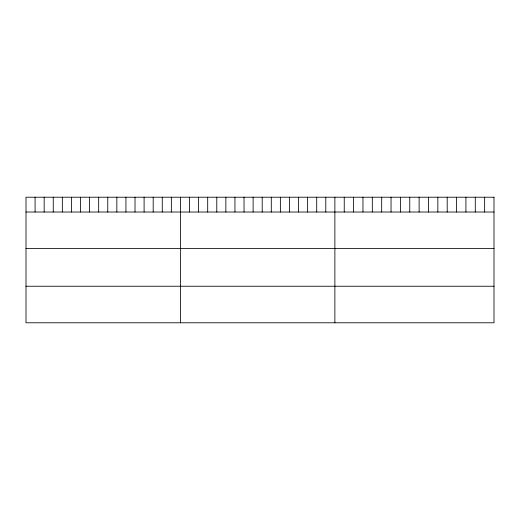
<?xml version="1.0" encoding="UTF-8"?>
<svg xmlns="http://www.w3.org/2000/svg" width="520" height="520" viewBox="0 0 520 520"><rect width="100%" height="100%" fill="white"/><g stroke="black" fill="none" stroke-linecap="round" stroke-linejoin="round"><path stroke-width="0.78" d="M26 212.024L494 212.024M26 248.573L494 248.573M26 286.234L494 286.234M484.64 197.217L484.64 212.024M475.28 197.217L475.28 212.024M465.92 197.217L465.92 212.024M456.56 197.217L456.56 212.024M447.2 197.217L447.2 212.024M437.84 197.217L437.84 212.024M428.48 197.217L428.48 212.024M419.12 197.217L419.12 212.024M409.76 197.217L409.76 212.024M400.4 197.217L400.4 212.024M391.04 197.217L391.04 212.024M381.68 197.217L381.68 212.024M372.32 197.217L372.32 212.024M362.96 197.217L362.96 212.024M353.6 197.217L353.6 212.024M344.24 197.217L344.24 212.024M334.88 197.217L334.88 322.784M325.793 197.217L325.793 212.024M316.713 197.217L316.713 212.024M307.625 197.217L307.625 212.024M298.538 197.217L298.538 212.024M289.458 197.217L289.458 212.024M280.371 197.217L280.371 212.024M271.284 197.217L271.284 212.024M262.204 197.217L262.204 212.024M253.117 197.217L253.117 212.024M244.036 197.217L244.036 212.024M234.949 197.217L234.949 212.024M225.862 197.217L225.862 212.024M216.781 197.217L216.781 212.024M207.694 197.217L207.694 212.024M198.608 197.217L198.608 212.024M189.527 197.217L189.527 212.024M180.44 197.217L180.44 322.784M171.353 197.217L171.353 212.024M162.273 197.217L162.273 212.024M153.185 197.217L153.185 212.024M144.099 197.217L144.099 212.024M135.018 197.217L135.018 212.024M125.931 197.217L125.931 212.024M116.844 197.217L116.844 212.024M107.763 197.217L107.763 212.024M98.677 197.217L98.677 212.024M89.596 197.217L89.596 212.024M80.509 197.217L80.509 212.024M71.422 197.217L71.422 212.024M62.341 197.217L62.341 212.024M53.255 197.217L53.255 212.024M44.168 197.217L44.168 212.024M35.087 197.217L35.087 212.024M494 197.217L26 197.217L26 322.784L494 322.784L494 197.217"/></g></svg>
